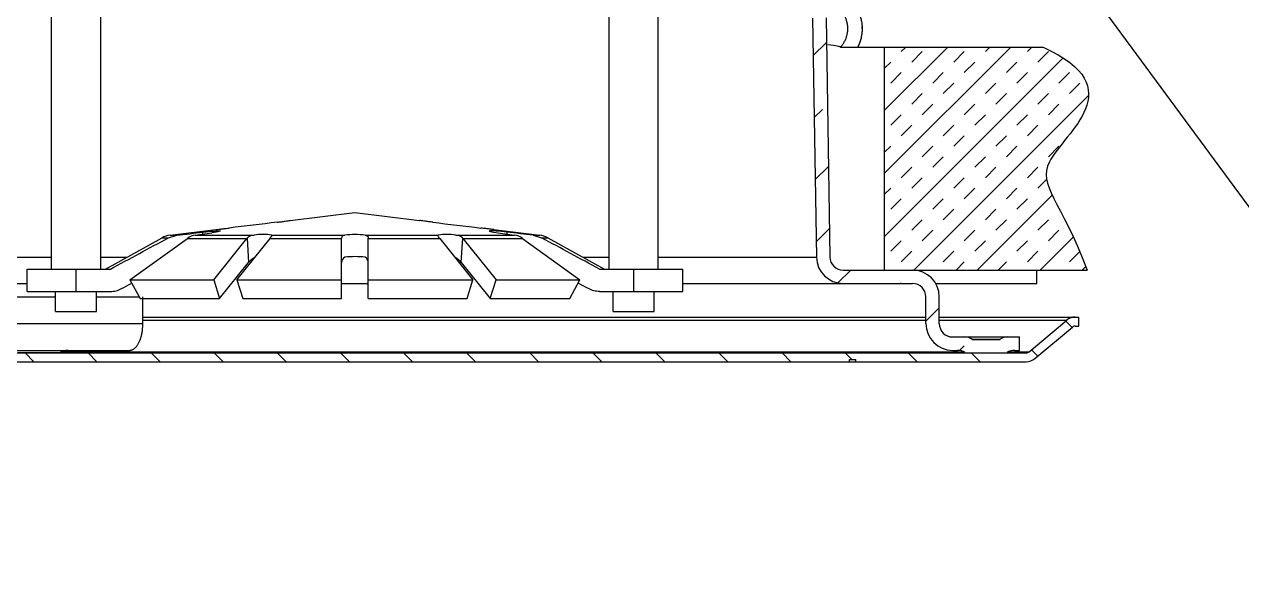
# Model space of a CAD drawing. Header units: centimetres. Extents: x 394264 to 551709, y 50011 to 59011.
# Drawn here: x 545195.2 to 545311.2, y 51612 to 51664 of the extents above; entities that cross this region are included whole.
import ezdxf

# ---------------------------------------------------------------- set-up
doc = ezdxf.new("R2010")
doc.units = ezdxf.units.CM
doc.layers.add('0-KRCN-YNG-DETAY-ÇERÇEVE', color=71, linetype='Continuous', lineweight=40)
doc.layers.add('T-DETAY', color=9, linetype='Continuous', lineweight=30)

# ---------------------------------------------------------------- blocks, each defined once
blk = doc.blocks.new('G$C7454597B')
at = {"layer": 'T-DETAY'}
for p, q in [((293.798, -834.398, 69118.556), (293.798, -819.108, 69118.556)), ((296.137, -834.398, 69118.556), (296.137, -819.108, 69118.556)), ((320.379, -834.398, 69118.556), (320.379, -819.108, 69118.556)), ((322.718, -834.398, 69118.556), (322.718, -819.108, 69118.556)), ((330.078, -822.422, 69118.556), (330.258, -833.825, 69118.556)), ((330.716, -822.412, 69118.556), (330.896, -833.815, 69118.556)), ((330.106, -824.208, 69118.556), (330.734, -823.58, 69118.556)), ((331.398, -823.81, 69118.556), (332.224, -823.81, 69118.556)), ((331.398, -823.81, 69118.556), (331.398, -823.81, 69118.556)), ((332.224, -823.81, 69118.556), (333.51, -823.81, 69118.556)), ((333.51, -823.81, 69118.556), (341.068, -823.81, 69118.556)), ((333.51, -834.443, 69118.556), (333.51, -823.81, 69118.556)), ((333.51, -823.811, 69118.556), (333.511, -823.81, 69118.556)), ((333.51, -826.818, 69118.556), (336.518, -823.81, 69118.556)), ((333.51, -829.825, 69118.556), (339.526, -823.81, 69118.556)), ((334.301, -824.023, 69118.556), (334.513, -823.81, 69118.556)), ((334.802, -824.524, 69118.556), (335.303, -824.023, 69118.556)), ((336.807, -824.524, 69118.556), (337.308, -824.023, 69118.556)), ((338.311, -824.023, 69118.556), (338.523, -823.81, 69118.556)), ((340.316, -824.023, 69118.556), (340.528, -823.81, 69118.556)), ((340.817, -824.524, 69118.556), (341.318, -824.023, 69118.556)), ((333.51, -832.833, 69118.556), (342.023, -824.321, 69118.556)), ((333.51, -824.813, 69118.556), (333.8, -824.524, 69118.556)), ((337.308, -825.025, 69118.556), (337.81, -824.524, 69118.556)), ((339.313, -825.025, 69118.556), (339.815, -824.524, 69118.556)), ((333.8, -825.526, 69118.556), (334.301, -825.025, 69118.556)), ((335.805, -825.526, 69118.556), (336.306, -825.025, 69118.556)), ((339.815, -825.526, 69118.556), (340.316, -825.025, 69118.556)), ((341.819, -825.526, 69118.556), (342.321, -825.025, 69118.556)), ((336.306, -826.027, 69118.556), (336.807, -825.526, 69118.556)), ((338.311, -826.027, 69118.556), (338.812, -825.526, 69118.556)), ((342.321, -826.027, 69118.556), (342.822, -825.526, 69118.556)), ((334.802, -826.529, 69118.556), (335.303, -826.027, 69118.556)), ((334.908, -834.443, 69118.556), (343.233, -826.117, 69118.556)), ((338.812, -826.529, 69118.556), (339.313, -826.027, 69118.556)), ((340.817, -826.529, 69118.556), (341.318, -826.027, 69118.556)), ((330.153, -827.168, 69118.556), (330.542, -826.779, 69118.556)), ((335.303, -827.03, 69118.556), (335.805, -826.529, 69118.556)), ((337.308, -827.03, 69118.556), (337.81, -826.529, 69118.556)), ((341.318, -827.03, 69118.556), (341.819, -826.529, 69118.556)), ((333.8, -827.531, 69118.556), (334.301, -827.03, 69118.556)), ((334.301, -828.032, 69118.556), (334.802, -827.531, 69118.556)), ((336.306, -828.032, 69118.556), (336.807, -827.531, 69118.556)), ((337.81, -827.531, 69118.556), (338.311, -827.03, 69118.556)), ((339.815, -827.531, 69118.556), (340.316, -827.03, 69118.556)), ((340.316, -828.032, 69118.556), (340.817, -827.531, 69118.556)), ((336.807, -828.534, 69118.556), (337.308, -828.032, 69118.556)), ((338.812, -828.534, 69118.556), (339.313, -828.032, 69118.556)), ((333.51, -828.823, 69118.556), (333.8, -828.534, 69118.556)), ((335.303, -829.035, 69118.556), (335.805, -828.534, 69118.556)), ((339.313, -829.035, 69118.556), (339.815, -828.534, 69118.556)), ((341.318, -829.035, 69118.556), (341.819, -828.534, 69118.556)), ((335.805, -829.536, 69118.556), (336.306, -829.035, 69118.556)), ((337.81, -829.536, 69118.556), (338.311, -829.035, 69118.556)), ((330.199, -830.129, 69118.556), (330.827, -829.501, 69118.556)), ((334.301, -830.037, 69118.556), (334.802, -829.536, 69118.556)), ((338.311, -830.037, 69118.556), (338.812, -829.536, 69118.556)), ((340.316, -830.037, 69118.556), (340.817, -829.536, 69118.556)), ((334.802, -830.538, 69118.556), (335.303, -830.037, 69118.556)), ((336.807, -830.538, 69118.556), (337.308, -830.037, 69118.556)), ((340.817, -830.538, 69118.556), (341.229, -830.127, 69118.556)), ((333.51, -830.828, 69118.556), (333.8, -830.538, 69118.556)), ((337.308, -831.04, 69118.556), (337.81, -830.538, 69118.556)), ((337.915, -834.443, 69118.556), (341.496, -830.862, 69118.556)), ((339.313, -831.04, 69118.556), (339.815, -830.538, 69118.556)), ((333.8, -831.541, 69118.556), (334.301, -831.04, 69118.556)), ((335.805, -831.541, 69118.556), (336.306, -831.04, 69118.556)), ((336.306, -832.042, 69118.556), (336.807, -831.541, 69118.556)), ((338.311, -832.042, 69118.556), (338.812, -831.541, 69118.556)), ((339.815, -831.541, 69118.556), (340.316, -831.04, 69118.556)), ((341.819, -831.541, 69118.556), (341.836, -831.525, 69118.556)), ((305.176, -832.075, 69118.556), (308.258, -831.697, 69118.556)), ((308.258, -831.697, 69118.556), (311.34, -832.075, 69118.556)), ((334.802, -832.543, 69118.556), (335.303, -832.042, 69118.556)), ((338.812, -832.543, 69118.556), (339.313, -832.042, 69118.556)), ((340.817, -832.543, 69118.556), (341.318, -832.042, 69118.556)), ((299.447, -832.779, 69118.556), (301.63, -832.511, 69118.556)), ((300.646, -832.775, 69118.556), (301.432, -832.664, 69118.556)), ((301.006, -832.724, 69118.556), (301.006, -832.633, 69118.556)), ((314.885, -832.511, 69118.556), (317.069, -832.779, 69118.556)), ((315.084, -832.664, 69118.556), (315.87, -832.775, 69118.556)), ((315.509, -832.724, 69118.556), (315.509, -832.633, 69118.556)), ((330.246, -833.09, 69118.556), (330.874, -832.462, 69118.556)), ((335.303, -833.045, 69118.556), (335.805, -832.543, 69118.556)), ((337.308, -833.045, 69118.556), (337.81, -832.543, 69118.556)), ((341.318, -833.045, 69118.556), (341.819, -832.543, 69118.556)), ((296.366, -834.398, 69118.556), (299.061, -832.904, 69118.556)), ((297.533, -834.904, 69118.556), (300.27, -832.929, 69118.556)), ((299.061, -832.904, 69118.556), (299.363, -832.904, 69118.556)), ((299.363, -832.904, 69118.556), (299.763, -832.779, 69118.556)), ((299.447, -832.779, 69118.556), (299.763, -832.779, 69118.556)), ((300.27, -832.929, 69118.556), (303.108, -832.929, 69118.556)), ((300.646, -832.775, 69118.556), (303.456, -832.775, 69118.556)), ((301.525, -834.904, 69118.556), (303.108, -832.929, 69118.556)), ((302.63, -834.904, 69118.556), (304.213, -832.929, 69118.556)), ((303.108, -832.929, 69118.556), (303.119, -832.916, 69118.556)), ((303.119, -832.916, 69118.556), (303.19, -834.08, 69118.556)), ((304.213, -832.929, 69118.556), (304.224, -832.916, 69118.556)), ((304.213, -832.929, 69118.556), (307.62, -832.929, 69118.556)), ((304.291, -832.775, 69118.556), (307.776, -832.775, 69118.556)), ((307.62, -832.929, 69118.556), (307.62, -832.916, 69118.556)), ((307.62, -834.904, 69118.556), (307.62, -832.929, 69118.556)), ((308.74, -832.775, 69118.556), (312.225, -832.775, 69118.556)), ((308.896, -832.929, 69118.556), (308.896, -832.916, 69118.556)), ((308.896, -834.904, 69118.556), (308.896, -832.929, 69118.556)), ((308.896, -832.929, 69118.556), (312.303, -832.929, 69118.556)), ((312.292, -832.916, 69118.556), (312.303, -832.929, 69118.556)), ((312.303, -832.929, 69118.556), (313.885, -834.904, 69118.556)), ((313.06, -832.775, 69118.556), (315.87, -832.775, 69118.556)), ((313.326, -834.08, 69118.556), (313.397, -832.916, 69118.556)), ((313.397, -832.916, 69118.556), (313.408, -832.929, 69118.556)), ((313.408, -832.929, 69118.556), (314.99, -834.904, 69118.556)), ((313.408, -832.929, 69118.556), (316.246, -832.929, 69118.556)), ((316.246, -832.929, 69118.556), (318.983, -834.904, 69118.556)), ((316.753, -832.779, 69118.556), (317.069, -832.779, 69118.556)), ((316.753, -832.779, 69118.556), (317.153, -832.904, 69118.556)), ((317.153, -832.904, 69118.556), (317.455, -832.904, 69118.556)), ((317.455, -832.904, 69118.556), (320.149, -834.398, 69118.556)), ((333.8, -833.546, 69118.556), (334.301, -833.045, 69118.556)), ((337.81, -833.546, 69118.556), (338.311, -833.045, 69118.556)), ((339.815, -833.546, 69118.556), (340.316, -833.045, 69118.556)), ((340.922, -834.443, 69118.556), (342.506, -832.86, 69118.556)), ((286.258, -833.825, 69118.556), (293.798, -833.825, 69118.556)), ((296.137, -833.825, 69118.556), (297.399, -833.825, 69118.556)), ((319.116, -833.825, 69118.556), (320.379, -833.825, 69118.556)), ((322.718, -833.825, 69118.556), (330.258, -833.825, 69118.556)), ((334.301, -834.047, 69118.556), (334.802, -833.546, 69118.556)), ((336.306, -834.047, 69118.556), (336.807, -833.546, 69118.556)), ((340.316, -834.047, 69118.556), (340.817, -833.546, 69118.556)), ((342.321, -834.047, 69118.556), (342.814, -833.554, 69118.556)), ((292.628, -834.398, 69118.556), (294.967, -834.398, 69118.556)), ((292.628, -835.461, 69118.556), (292.628, -834.398, 69118.556)), ((294.967, -834.398, 69118.556), (296.599, -834.398, 69118.556)), ((294.967, -835.461, 69118.556), (294.967, -834.398, 69118.556)), ((301.808, -835.805, 69118.556), (303.19, -834.08, 69118.556)), ((313.326, -834.08, 69118.556), (314.708, -835.805, 69118.556)), ((319.917, -834.398, 69118.556), (321.549, -834.398, 69118.556)), ((321.549, -834.398, 69118.556), (323.888, -834.398, 69118.556)), ((321.549, -835.461, 69118.556), (321.549, -834.398, 69118.556)), ((323.888, -835.461, 69118.556), (323.888, -834.398, 69118.556)), ((331.286, -835.057, 69118.556), (331.9, -834.443, 69118.556)), ((331.533, -834.443, 69118.556), (334.84, -834.443, 69118.556)), ((333.51, -834.443, 69118.556), (343.168, -834.443, 69118.556)), ((336.913, -834.443, 69118.556), (337.308, -834.047, 69118.556)), ((338.917, -834.443, 69118.556), (339.313, -834.047, 69118.556)), ((340.762, -835.081, 69118.556), (340.762, -834.443, 69118.556)), ((342.927, -834.443, 69118.556), (343.102, -834.268, 69118.556)), ((297.533, -834.904, 69118.556), (301.525, -834.904, 69118.556)), ((297.533, -834.904, 69118.556), (298.021, -835.805, 69118.556)), ((301.525, -834.904, 69118.556), (301.808, -835.805, 69118.556)), ((302.63, -834.904, 69118.556), (302.913, -835.805, 69118.556)), ((302.63, -834.904, 69118.556), (307.62, -834.904, 69118.556)), ((307.62, -835.805, 69118.556), (307.62, -834.904, 69118.556)), ((308.896, -834.904, 69118.556), (313.885, -834.904, 69118.556)), ((308.896, -835.805, 69118.556), (308.896, -834.904, 69118.556)), ((313.603, -835.805, 69118.556), (313.885, -834.904, 69118.556)), ((314.708, -835.805, 69118.556), (314.99, -834.904, 69118.556)), ((314.99, -834.904, 69118.556), (318.983, -834.904, 69118.556)), ((318.495, -835.805, 69118.556), (318.983, -834.904, 69118.556)), ((334.27, -835.081, 69118.556), (334.301, -835.05, 69118.556)), ((285.717, -835.081, 69118.556), (292.628, -835.081, 69118.556)), ((292.628, -835.461, 69118.556), (294.967, -835.461, 69118.556)), ((293.989, -836.418, 69118.556), (293.989, -835.461, 69118.556)), ((294.967, -835.461, 69118.556), (296.599, -835.461, 69118.556)), ((295.945, -836.418, 69118.556), (295.945, -835.461, 69118.556)), ((307.622, -835.081, 69118.556), (308.907, -835.081, 69118.556)), ((319.917, -835.461, 69118.556), (321.549, -835.461, 69118.556)), ((320.571, -836.418, 69118.556), (320.571, -835.461, 69118.556)), ((321.549, -835.461, 69118.556), (323.888, -835.461, 69118.556)), ((322.527, -836.418, 69118.556), (322.527, -835.461, 69118.556)), ((323.888, -835.081, 69118.556), (331.533, -835.081, 69118.556)), ((331.533, -835.081, 69118.556), (334.84, -835.081, 69118.556)), ((335.945, -835.081, 69118.556), (340.762, -835.081, 69118.556)), ((291.149, -835.719, 69118.556), (293.989, -835.719, 69118.556)), ((295.945, -835.719, 69118.556), (297.975, -835.719, 69118.556)), ((298.021, -835.805, 69118.556), (301.808, -835.805, 69118.556)), ((298.147, -836.995, 69118.556), (298.147, -835.719, 69118.556)), ((302.913, -835.805, 69118.556), (307.62, -835.805, 69118.556)), ((308.896, -835.805, 69118.556), (313.603, -835.805, 69118.556)), ((314.708, -835.805, 69118.556), (318.495, -835.805, 69118.556)), ((335.478, -836.995, 69118.556), (335.478, -835.719, 69118.556)), ((336.115, -836.995, 69118.556), (336.115, -835.719, 69118.556)), ((293.989, -836.418, 69118.556), (295.945, -836.418, 69118.556)), ((298.147, -836.686, 69118.556), (335.478, -836.686, 69118.556)), ((320.571, -836.418, 69118.556), (322.527, -836.418, 69118.556)), ((335.478, -836.88, 69118.556), (336.115, -836.242, 69118.556)), ((336.115, -836.686, 69118.556), (342.599, -836.686, 69118.556)), ((342.599, -836.686, 69118.556), (342.761, -836.686, 69118.556)), ((342.761, -837.112, 69118.556), (342.761, -836.686, 69118.556)), ((291.149, -836.995, 69118.556), (298.147, -836.995, 69118.556)), ((298.147, -836.836, 69118.556), (335.478, -836.836, 69118.556)), ((336.115, -836.836, 69118.556), (342.189, -836.836, 69118.556)), ((340.399, -838.338, 69118.556), (342.189, -836.836, 69118.556)), ((340.672, -838.664, 69118.556), (342.463, -837.161, 69118.556)), ((342.142, -836.876, 69118.556), (342.444, -837.177, 69118.556)), ((342.599, -837.112, 69118.556), (342.761, -837.112, 69118.556)), ((336.753, -837.633, 69118.556), (337.316, -837.633, 69118.556)), ((337.316, -837.633, 69118.556), (339.381, -837.633, 69118.556)), ((337.673, -837.742, 69118.556), (339.023, -837.742, 69118.556)), ((337.697, -837.75, 69118.556), (339, -837.75, 69118.556)), ((339.381, -837.633, 69118.556), (339.943, -837.633, 69118.556)), ((339.943, -838.271, 69118.556), (339.943, -837.633, 69118.556)), ((276.254, -838.388, 69118.556), (340.262, -838.388, 69118.556)), ((290.511, -838.271, 69118.556), (297.509, -838.271, 69118.556)), ((292.205, -838.38, 69118.556), (294.22, -838.38, 69118.556)), ((292.529, -838.388, 69118.556), (292.954, -838.813, 69118.556)), ((294.293, -838.338, 69118.556), (337.268, -838.338, 69118.556)), ((295.536, -838.388, 69118.556), (295.961, -838.813, 69118.556)), ((298.543, -838.388, 69118.556), (298.969, -838.813, 69118.556)), ((301.551, -838.388, 69118.556), (301.976, -838.813, 69118.556)), ((304.558, -838.388, 69118.556), (304.983, -838.813, 69118.556)), ((307.566, -838.388, 69118.556), (307.991, -838.813, 69118.556)), ((310.573, -838.388, 69118.556), (310.998, -838.813, 69118.556)), ((313.58, -838.388, 69118.556), (314.006, -838.813, 69118.556)), ((316.588, -838.388, 69118.556), (317.013, -838.813, 69118.556)), ((319.595, -838.388, 69118.556), (320.02, -838.813, 69118.556)), ((322.602, -838.388, 69118.556), (323.028, -838.813, 69118.556)), ((325.61, -838.388, 69118.556), (326.035, -838.813, 69118.556)), ((328.617, -838.388, 69118.556), (329.042, -838.813, 69118.556)), ((331.624, -838.388, 69118.556), (331.943, -838.707, 69118.556)), ((334.632, -838.388, 69118.556), (335.057, -838.813, 69118.556)), ((336.753, -838.271, 69118.556), (336.983, -838.271, 69118.556)), ((337.086, -838.279, 69118.556), (337.308, -838.057, 69118.556)), ((337.365, -838.388, 69118.556), (339.332, -838.388, 69118.556)), ((337.639, -838.388, 69118.556), (338.064, -838.813, 69118.556)), ((339.428, -838.338, 69118.556), (340.399, -838.338, 69118.556)), ((339.713, -838.271, 69118.556), (339.943, -838.271, 69118.556)), ((340.507, -838.248, 69118.556), (340.808, -838.55, 69118.556)), ((276.254, -838.813, 69118.556), (331.834, -838.813, 69118.556)), ((331.834, -838.707, 69118.556), (332.138, -838.707, 69118.556)), ((331.834, -838.813, 69118.556), (331.834, -838.707, 69118.556)), ((331.834, -838.813, 69118.556), (331.838, -838.813, 69118.556)), ((331.838, -838.813, 69118.556), (331.838, -838.707, 69118.556)), ((331.838, -838.813, 69118.556), (332.138, -838.813, 69118.556)), ((332.138, -838.813, 69118.556), (332.138, -838.707, 69118.556)), ((332.138, -838.813, 69118.556), (340.262, -838.813, 69118.556))]:
    blk.add_line(p, q, dxfattribs=at)
at = {"layer": 'T-DETAY', "color": 7, "linetype": 'Continuous', "elevation": 69118.556}
blk.add_lwpolyline([(332.264, -806.157), (363.634, -848.733), (372.517, -848.733)], dxfattribs=at)
at = {"layer": 'T-DETAY'}
for centre, radius, start, end in [((330.546, -822.961, 69118.556), 1.891, 1.11869, 3.54219), ((303.873, -835.577, 69118.556), 2.832, 81.52656, 98.47344), ((308.258, -836.792, 69118.556), 4.045, 83.15748, 96.84252), ((312.643, -835.577, 69118.556), 2.832, 81.52656, 98.47344), ((299.576, -833.834, 69118.556), 1.063, 97, 119), ((300.767, -833.609, 69118.556), 0.842, 98.29918, 126.18017), ((303.461, -833.262, 69118.556), 0.487, 90.64403, 134.702), ((313.054, -833.262, 69118.556), 0.487, 45.298, 89.35597), ((315.749, -833.609, 69118.556), 0.842, 53.81983, 81.70082), ((316.94, -833.834, 69118.556), 1.063, 61, 83), ((303.949, -834.741, 69118.556), 1.006, 119.3978, 138.95603), ((307.938, -834.106, 69118.556), 0.319, 120.49478, 175.47018), ((308.258, -837.844, 69118.556), 4.042, 83.15545, 96.84455), ((308.578, -834.106, 69118.556), 0.319, 4.52982, 59.50522), ((312.567, -834.741, 69118.556), 1.006, 41.04397, 60.6022), ((331.533, -833.805, 69118.556), 1.276, 180.9046, 270), ((331.533, -833.805, 69118.556), 0.638, 180.9046, 270), ((334.84, -835.719, 69118.556), 1.276, 0, 90), ((334.84, -835.719, 69118.556), 0.638, 0, 90), ((342.599, -837.324, 69118.556), 0.638, 90, 130), ((336.753, -836.995, 69118.556), 1.276, 180, 270), ((336.753, -836.995, 69118.556), 0.638, 180, 270), ((342.599, -837.324, 69118.556), 0.213, 90, 130), ((337.316, -838.271, 69118.556), 0.638, 55.90661, 90), ((337.697, -837.707, 69118.556), 0.0425, 235.90661, 270), ((339, -837.707, 69118.556), 0.0425, 270, 304.09339), ((339.381, -838.271, 69118.556), 0.638, 90, 124.09339), ((294.196, -838.345, 69118.556), 0.0425, 270, 304.09339), ((294.578, -838.909, 69118.556), 0.638, 90, 124.09339), ((336.983, -838.909, 69118.556), 0.638, 55.90661, 90), ((337.365, -838.345, 69118.556), 0.0425, 235.90661, 270), ((339.332, -838.345, 69118.556), 0.0425, 270, 304.09339), ((339.713, -838.909, 69118.556), 0.638, 90, 124.09339), ((340.262, -838.175, 69118.556), 0.213, 270, 310), ((340.262, -838.175, 69118.556), 0.638, 270, 310)]:
    blk.add_arc(centre, radius, start, end, dxfattribs=at)
for points, weights, degree in [([(331.888, -821.566, 69118.556), (332.477, -822.176, 69118.556), (332.622, -823.027, 69118.556), (332.224, -823.81, 69118.556)], [0.908202386079, 0.772999231008, 0.745484220374, 0.825657354176], 3), ([(331.398, -823.81, 69118.556), (331.903, -823.287, 69118.556), (331.903, -822.561, 69118.556), (331.398, -822.038, 69118.556)], [0.813828628829, 0.661736492283, 0.661736492283, 0.813828628829], 3), ([(297.509, -838.271, 69118.556), (298.147, -838.271, 69118.556), (298.147, -836.995, 69118.556)], [1, 0.707106781187, 1], 2)]:
    blk.add_rational_spline(points, weights, degree=degree, dxfattribs=at)
for points in [[(330.808, -823.678, 69118.556), (331.197, -823.721, 69118.556), (331.398, -823.766, 69118.556), (331.398, -823.81, 69118.556)], [(304.544, -832.16, 69118.556), (303.784, -832.252, 69118.556), (303.024, -832.344, 69118.556), (302.264, -832.437, 69118.556)], [(305.176, -832.075, 69118.556), (305.176, -832.075, 69118.556), (305.173, -832.076, 69118.556), (305.165, -832.077, 69118.556)], [(311.34, -832.075, 69118.556), (311.34, -832.075, 69118.556), (311.343, -832.076, 69118.556), (311.351, -832.077, 69118.556)], [(311.972, -832.16, 69118.556), (312.732, -832.252, 69118.556), (313.492, -832.344, 69118.556), (314.252, -832.437, 69118.556)], [(299.763, -832.779, 69118.556), (300.177, -832.73, 69118.556), (300.592, -832.681, 69118.556), (301.006, -832.633, 69118.556)], [(316.753, -832.779, 69118.556), (316.339, -832.73, 69118.556), (315.924, -832.681, 69118.556), (315.509, -832.633, 69118.556)], [(296.599, -834.398, 69118.556), (297.519, -833.898, 69118.556), (298.44, -833.399, 69118.556), (299.363, -832.904, 69118.556)], [(319.917, -834.398, 69118.556), (318.997, -833.898, 69118.556), (318.076, -833.399, 69118.556), (317.153, -832.904, 69118.556)], [(297.125, -835.328, 69118.556), (297.277, -835.245, 69118.556), (297.43, -835.162, 69118.556), (297.582, -835.08, 69118.556)], [(319.391, -835.328, 69118.556), (319.239, -835.245, 69118.556), (319.086, -835.162, 69118.556), (318.934, -835.08, 69118.556)]]:
    blk.add_open_spline(points, degree=3, dxfattribs=at)
for points, knots in [([(341.068, -823.81, 69118.556), (345.361, -825.752, 69118.556), (339.403, -829.612, 69118.556), (341.907, -831.073, 69118.556), (343.168, -834.443, 69118.556)], [0, 0, 0, 0, 0.552058, 1, 1, 1, 1]), ([(304.544, -832.16, 69118.556), (304.614, -832.151, 69118.556), (304.686, -832.142, 69118.556), (304.753, -832.134, 69118.556), (304.819, -832.125, 69118.556), (304.883, -832.117, 69118.556), (304.938, -832.109, 69118.556), (304.994, -832.102, 69118.556), (305.042, -832.095, 69118.556), (305.08, -832.089, 69118.556), (305.117, -832.084, 69118.556), (305.145, -832.08, 69118.556), (305.161, -832.078, 69118.556), (305.171, -832.076, 69118.556), (305.176, -832.075, 69118.556), (305.176, -832.075, 69118.556)], [0, 0, 0, 0, 0.1069616, 0.1069616, 0.1069616, 0.2144085, 0.2144085, 0.2144085, 0.3218678, 0.3218678, 0.3218678, 0.4293464, 0.4293464, 0.4293464, 0.4999159, 0.4999159, 0.4999159, 0.4999159]), ([(311.972, -832.16, 69118.556), (311.901, -832.151, 69118.556), (311.83, -832.142, 69118.556), (311.763, -832.134, 69118.556), (311.696, -832.125, 69118.556), (311.633, -832.117, 69118.556), (311.577, -832.109, 69118.556), (311.522, -832.102, 69118.556), (311.474, -832.095, 69118.556), (311.436, -832.089, 69118.556), (311.399, -832.084, 69118.556), (311.371, -832.08, 69118.556), (311.355, -832.078, 69118.556), (311.345, -832.076, 69118.556), (311.34, -832.075, 69118.556), (311.34, -832.075, 69118.556)], [0, 0, 0, 0, 0.1069616, 0.1069616, 0.1069616, 0.2144085, 0.2144085, 0.2144085, 0.3218678, 0.3218678, 0.3218678, 0.4293464, 0.4293464, 0.4293464, 0.4999159, 0.4999159, 0.4999159, 0.4999159]), ([(301.006, -832.633, 69118.556), (301.193, -832.611, 69118.556), (301.375, -832.592, 69118.556), (301.672, -832.567, 69118.556), (301.78, -832.563, 69118.556), (301.876, -832.571, 69118.556), (301.863, -832.583, 69118.556), (301.721, -832.618, 69118.556), (301.593, -832.641, 69118.556), (301.432, -832.664, 69118.556)], [0, 0, 0, 0, 0.25, 0.25, 0.5, 0.5, 0.75, 0.75, 1, 1, 1, 1]), ([(301.63, -832.511, 69118.556), (301.63, -832.511, 69118.556), (301.643, -832.509, 69118.556), (301.666, -832.507, 69118.556), (301.69, -832.504, 69118.556), (301.725, -832.5, 69118.556), (301.769, -832.495, 69118.556), (301.814, -832.49, 69118.556), (301.868, -832.484, 69118.556), (301.928, -832.477, 69118.556), (301.989, -832.47, 69118.556), (302.056, -832.462, 69118.556), (302.125, -832.454, 69118.556), (302.171, -832.448, 69118.556), (302.218, -832.443, 69118.556), (302.264, -832.437, 69118.556)], [0.5000769, 0.5000769, 0.5000769, 0.5000769, 0.6074971, 0.6074971, 0.6074971, 0.7149171, 0.7149171, 0.7149171, 0.8223416, 0.8223416, 0.8223416, 0.9297703, 0.9297703, 0.9297703, 1, 1, 1, 1]), ([(314.885, -832.511, 69118.556), (314.885, -832.511, 69118.556), (314.873, -832.509, 69118.556), (314.85, -832.507, 69118.556), (314.826, -832.504, 69118.556), (314.791, -832.5, 69118.556), (314.746, -832.495, 69118.556), (314.702, -832.49, 69118.556), (314.648, -832.484, 69118.556), (314.587, -832.477, 69118.556), (314.527, -832.47, 69118.556), (314.46, -832.462, 69118.556), (314.391, -832.454, 69118.556), (314.345, -832.448, 69118.556), (314.298, -832.443, 69118.556), (314.252, -832.437, 69118.556)], [0.5000769, 0.5000769, 0.5000769, 0.5000769, 0.6074971, 0.6074971, 0.6074971, 0.7149171, 0.7149171, 0.7149171, 0.8223416, 0.8223416, 0.8223416, 0.9297703, 0.9297703, 0.9297703, 1, 1, 1, 1]), ([(314.659, -832.575, 69118.556), (314.659, -832.581, 69118.556), (314.681, -832.59, 69118.556), (314.795, -832.618, 69118.556), (314.923, -832.641, 69118.556), (315.084, -832.664, 69118.556)], [0.5999032, 0.5999032, 0.5999032, 0.5999032, 0.75, 0.75, 1, 1, 1, 1]), ([(315.509, -832.633, 69118.556), (315.323, -832.611, 69118.556), (315.141, -832.592, 69118.556), (314.844, -832.567, 69118.556), (314.736, -832.563, 69118.556), (314.685, -832.567, 69118.556), (314.682, -832.567, 69118.556), (314.68, -832.567, 69118.556)], [0, 0, 0, 0, 0.25, 0.25, 0.5, 0.5, 0.5153663, 0.5153663, 0.5153663, 0.5153663]), ([(304.224, -832.916, 69118.556), (304.258, -832.876, 69118.556), (304.283, -832.844, 69118.556), (304.307, -832.797, 69118.556), (304.306, -832.783, 69118.556), (304.291, -832.775, 69118.556)], [0, 0, 0, 0, 0.5, 0.5, 1, 1, 1, 1]), ([(307.776, -832.775, 69118.556), (307.724, -832.783, 69118.556), (307.685, -832.797, 69118.556), (307.632, -832.844, 69118.556), (307.62, -832.876, 69118.556), (307.62, -832.916, 69118.556)], [0, 0, 0, 0, 0.5, 0.5, 1, 1, 1, 1]), ([(308.74, -832.775, 69118.556), (308.791, -832.783, 69118.556), (308.831, -832.797, 69118.556), (308.883, -832.844, 69118.556), (308.896, -832.876, 69118.556), (308.896, -832.916, 69118.556)], [0, 0, 0, 0, 0.5, 0.5, 1, 1, 1, 1]), ([(312.292, -832.916, 69118.556), (312.258, -832.876, 69118.556), (312.233, -832.844, 69118.556), (312.209, -832.797, 69118.556), (312.21, -832.783, 69118.556), (312.225, -832.775, 69118.556)], [0, 0, 0, 0, 0.5, 0.5, 1, 1, 1, 1]), ([(296.599, -835.461, 69118.556), (296.691, -835.461, 69118.556), (296.781, -835.45, 69118.556), (296.958, -835.405, 69118.556), (297.044, -835.372, 69118.556), (297.125, -835.328, 69118.556)], [0, 0, 0, 0, 0.5, 0.5, 1, 1, 1, 1]), ([(319.917, -835.461, 69118.556), (319.825, -835.461, 69118.556), (319.735, -835.45, 69118.556), (319.558, -835.405, 69118.556), (319.472, -835.372, 69118.556), (319.391, -835.328, 69118.556)], [0, 0, 0, 0, 0.5, 0.5, 1, 1, 1, 1])]:
    blk.add_open_spline(points, degree=3, knots=knots, dxfattribs=at)
blk = doc.blocks.new('*U239')
at = {"layer": '0-KRCN-YNG-DETAY-ÇERÇEVE', "xscale": 2, "yscale": 2, "zscale": 2}
blk.add_blockref('G$C7454597B', (0, 0), dxfattribs=at)

msp = doc.modelspace()

# ---------------------------------------------------------------- block references
at = {"layer": '0-KRCN-YNG-DETAY-ÇERÇEVE'}
msp.add_blockref('*U239', (544610.18, 53309.44), dxfattribs=at)

doc.saveas('drawing.dxf')
